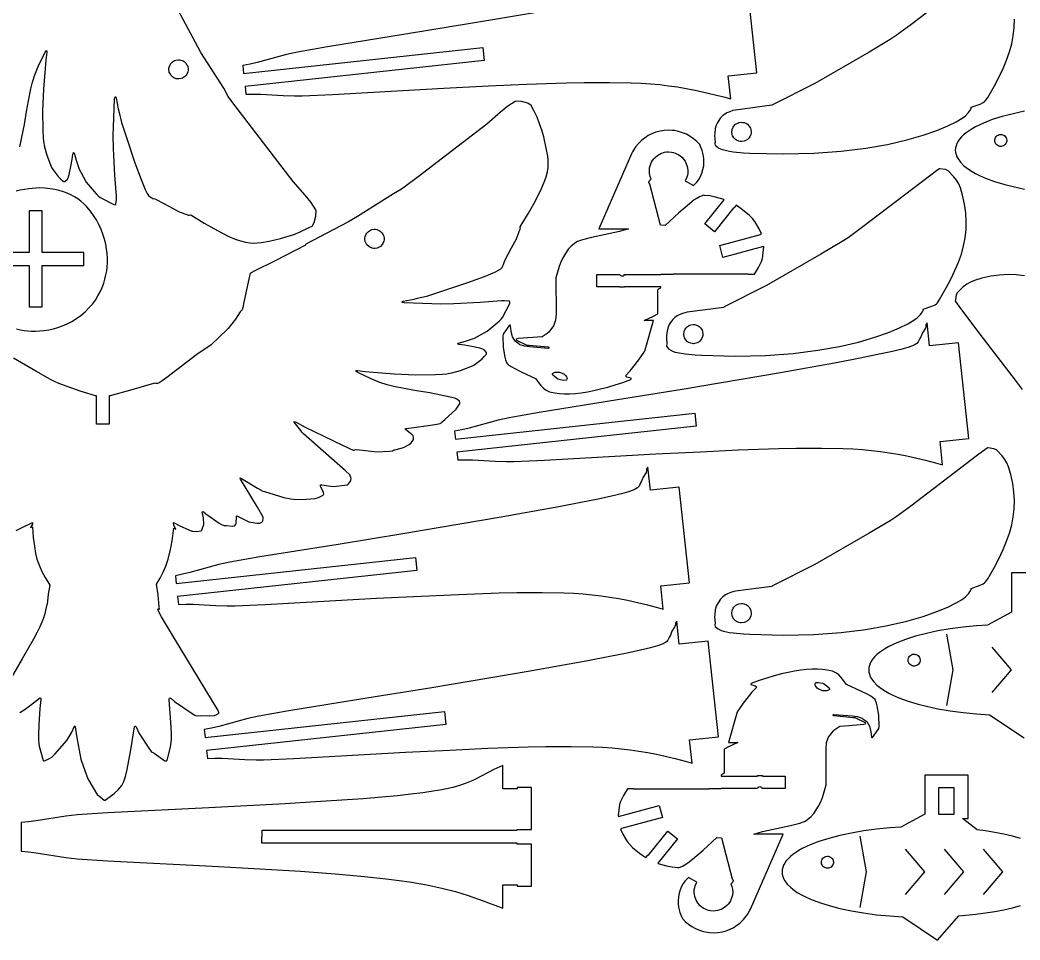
# Model space of a CAD drawing. Header units: millimetres. Extents: x 5 to 593, y 5 to 395.
# Drawn here: x 254.7 to 462.4, y 6.7 to 197.9 of the extents above; entities that cross this region are included whole.
import ezdxf

# ---------------------------------------------------------------- set-up
doc = ezdxf.new("R2010")
doc.units = ezdxf.units.MM
doc.layers.add('CUT', color=1, linetype='Continuous')
doc.layers.add('ENGRAVE', color=5, linetype='Continuous')

msp = doc.modelspace()

# ---------------------------------------------------------------- linework, layer by layer
at = {"layer": 'CUT'}
for points in [[(368.26, 200.53), (348.28, 197.15), (334.8, 194.94), (318.57, 192.33), (312.34, 191.24), (310.05, 190.73), (304.02, 189.07), (302.51, 188.72), (301, 188.43), (301.18, 186.79), (350.89, 192.18), (351.17, 189.51), (301.47, 184.11), (301.65, 182.47), (303.18, 182.52), (304.73, 182.5), (309.42, 182.24), (311.76, 182.15), (313.33, 182.16), (319.64, 182.43), (342.77, 183.72), (352.04, 184.19), (359.9, 184.55), (368.27, 184.84), (371.92, 184.91), (377.2, 184.94), (381.69, 184.86), (383.74, 184.77), (385.71, 184.64), (387.6, 184.47), (389.45, 184.25), (391.27, 183.98), (393.1, 183.67), (394.94, 183.31), (398.81, 182.43), (400.87, 181.91), (402.34, 181.49), (401.82, 186.3), (407.78, 186.95), (405.63, 206.83)], [(453.62, 207.48), (439.77, 196.9), (436.72, 194.65), (435.48, 193.85), (431.08, 191.23), (419.8, 184.72), (411, 180.3), (410.92, 180.18), (403.33, 179.18), (402.8, 179.06), (402.13, 178.85), (401.53, 178.59), (401.25, 178.43), (400.73, 178.05), (400.25, 177.57), (399.71, 176.81), (399.52, 176.46), (399.35, 176.07), (399.14, 175.32), (399.02, 174.29), (399, 173.87), (399.1, 172.54), (399.04, 172.28), (399.04, 172.15), (399.12, 171.9), (399.5, 171.53), (399.74, 171.35), (400.39, 171.04), (400.84, 170.89), (402.07, 170.64), (402.88, 170.52), (404.99, 170.33), (406.32, 170.25), (413.26, 170.07), (419.58, 170.21), (425.29, 170.63), (430.41, 171.26), (434.94, 172.06), (438.9, 172.98), (442.29, 173.96), (445.13, 174.96), (447.41, 175.91), (449.16, 176.77), (450.39, 177.49), (451.1, 178.01), (451.75, 178.67), (452.17, 179.25), (452.3, 179.56), (452.31, 179.78), (454.14, 180.43), (454.78, 180.73), (455.07, 180.94), (455.28, 181.14), (455.72, 181.8), (457.11, 184.23), (458.08, 186.07), (458.93, 187.84), (459.65, 189.57), (460.25, 191.27), (460.71, 192.96), (461.04, 194.64), (461.23, 196.33), (461.27, 198.05)], [(254.71, 171.57), (255.69, 176.16), (256.11, 178.91), (256.52, 181.12), (256.99, 183.59), (257.32, 185.01), (257.8, 186.53), (258.49, 188.21), (259.94, 191.24), (260.15, 191.5), (260.22, 191.53), (260.28, 191.4), (260.29, 191.2), (260.1, 189.57), (259.6, 183.55), (259.41, 179.05), (259.49, 175), (259.55, 173.51), (259.62, 172.65), (259.82, 171.56), (260.3, 169.79), (261.29, 167.28), (261.43, 167.02), (262.66, 165.36), (263.2, 164.84), (263.69, 164.41), (263.8, 164.37), (264.07, 164.36), (264.57, 164.84), (264.76, 165.13), (264.96, 165.76), (265.29, 167.44), (265.58, 168.94), (265.71, 170.02), (265.81, 170.29), (265.84, 170.37), (265.88, 170.38), (265.95, 170.24), (266.4, 168.74), (267.04, 166.88), (267.35, 166.26), (268.45, 164.22), (270.58, 161.76), (270.96, 161.36), (271.35, 161.03), (274.2, 159.56), (274.52, 159.52), (274.67, 159.62), (274.74, 160.62), (274.75, 161.26), (274.45, 165.68), (274.18, 171.17), (274.09, 173.9), (274.13, 175.71), (274.39, 181.46), (274.44, 181.8), (274.53, 181.95), (274.59, 181.98), (274.66, 181.88), (274.71, 181.69), (275.12, 179.42), (275.34, 178.7), (275.8, 176.57), (276.77, 173.67), (278.61, 168.25), (279.87, 164.76), (280.72, 162.66), (281.13, 161.86), (281.45, 161.4), (281.74, 161.15), (282.08, 160.96), (282.34, 160.84), (282.77, 160.73), (283.12, 160.56), (285.8, 159.16), (287.66, 158.12), (289.74, 157.36), (289.85, 157.34), (289.93, 157.37), (290.19, 157.38), (293.01, 155.68), (294.96, 154.57), (296.66, 153.66), (298.14, 152.94), (299.42, 152.39), (300.55, 152), (301.55, 151.73), (302.45, 151.59), (303.28, 151.54), (304.08, 151.57), (304.86, 151.66), (306.48, 151.96), (308.85, 152.49), (310.25, 152.89), (311.58, 153.34), (312.92, 153.88), (314.33, 154.55), (315.38, 155.09), (315.85, 155.8), (316.2, 157.11), (316.24, 158.28), (316.19, 158.44), (315.21, 159.97), (313.97, 161.48), (311.49, 164.33), (300.52, 178.58), (298.73, 180.96), (298, 182.01), (297.04, 183.7), (292.32, 191.17), (291.16, 193.2), (286.54, 201.9)], [(254.68, 54.03), (255.6, 54.58), (256.92, 55.55), (258.75, 56.96), (258.91, 57.07), (259.01, 57.06), (259.07, 56.88), (259.06, 56.67), (258.88, 54.83), (258.63, 51.43), (258.54, 49.28), (258.55, 48.33), (258.61, 47.6), (258.73, 46.97), (259.55, 44.03), (259.68, 43.95), (259.84, 43.92), (260.88, 44.41), (261.31, 44.68), (261.97, 45.35), (264.48, 48.15), (265.11, 49.2), (265.47, 49.88), (265.98, 51.05), (266.05, 51.16), (266.14, 51.22), (266.21, 51.01), (266.49, 49.14), (267.38, 44.28), (267.49, 43.88), (268.82, 40.19), (270.83, 36.85), (270.94, 36.79), (271, 36.81), (272.21, 35.81), (272.39, 35.76), (273.74, 36.75), (274.27, 37.18), (275.1, 37.91), (275.41, 38.24), (275.87, 38.82), (276.04, 39.1), (276.29, 39.63), (276.67, 40.71), (277.01, 42.16), (277.75, 46.21), (278.52, 51.01), (278.65, 51.16), (278.73, 51.14), (278.83, 51.02), (279.45, 49.62), (281.49, 46.59), (281.99, 45.92), (282.17, 45.77), (282.58, 45.54), (284.83, 43.98), (284.98, 43.96), (285.15, 43.98), (285.31, 44.08), (285.97, 46.77), (286.23, 48.38), (286.19, 49.63), (286.06, 51.98), (285.72, 56.66), (285.72, 56.81), (285.78, 57), (285.85, 57.01), (286.1, 56.88), (286.84, 56.31), (290.48, 53.79), (291.05, 53.42), (291.38, 53.27), (292.27, 53.34), (293.99, 53.32), (295.1, 53.38), (295.28, 53.42), (295.45, 53.49), (295.98, 53.76), (296.02, 53.83), (296.05, 54.02), (295.86, 54.38), (286.81, 69.39), (284.14, 73.88), (283.43, 75.17), (283.43, 75.32), (283.38, 75.51), (283.46, 75.47), (283.45, 75.54), (283.49, 75.56), (283.69, 75.49), (283.71, 75.54), (283.61, 75.98), (283.45, 78.45), (283.11, 80.65), (283.82, 81.89), (284.48, 83.13), (285.03, 84.41), (285.51, 85.84), (285.93, 87.56), (286.12, 88.56), (286.31, 89.67), (286.66, 92.31), (287.12, 92.09), (286.65, 92.85), (286.63, 93.48), (288.04, 92.71), (289.67, 92), (290.44, 91.7), (290.62, 91.67), (291.4, 91.64), (292.33, 91.75), (292.47, 91.87), (292.59, 92.06), (292.89, 93.03), (292.86, 94.44), (292.6, 95.61), (292.62, 95.7), (292.75, 95.77), (292.93, 95.66), (293.52, 95.14), (296.07, 93.37), (296.72, 92.99), (297.16, 92.83), (297.62, 92.86), (298.94, 92.73), (299.18, 92.76), (299.4, 92.92), (299.56, 93.11), (299.62, 93.3), (299.71, 94.73), (299.73, 94.81), (299.78, 94.86), (301.81, 93.82), (302.28, 93.64), (303.49, 93.38), (303.96, 93.33), (304.54, 93.37), (304.99, 93.55), (305.16, 93.76), (305.23, 94.43), (305.27, 94.57), (305.25, 94.62), (304.04, 96.67), (300.5, 102.5), (300.43, 102.65), (300.49, 102.75), (300.73, 102.65), (304.08, 100.61), (305.15, 100.01), (305.48, 99.94), (309.53, 98.67), (311.01, 98.39), (311.54, 98.32), (313.26, 98.23), (316.03, 98.48), (316.51, 98.57), (316.89, 98.71), (317.69, 99.15), (317.81, 99.46), (317.74, 99.71), (317.14, 101.05), (317.12, 101.19), (317.13, 101.25), (317.17, 101.29), (317.41, 101.28), (319.28, 101), (319.85, 100.99), (322.13, 101.21), (322.65, 101.31), (322.86, 101.41), (322.99, 101.53), (323.35, 102.06), (323.44, 102.26), (323.54, 102.65), (323.23, 103.41), (322.37, 104.23), (313.6, 111.93), (313.26, 112.28), (313.05, 112.61), (311.67, 114.35), (311.65, 114.41), (311.67, 114.46), (311.85, 114.42), (312.08, 114.32), (313.84, 113.38), (321.85, 109.51), (324.06, 108.47), (324.11, 108.51), (324.05, 108.57), (324.12, 108.6), (324.31, 108.58), (324.65, 108.62), (328.9, 108.17), (331.45, 108.32), (332.1, 108.39), (332.34, 108.48), (334.2, 109.01), (334.67, 109.22), (335.55, 109.69), (335.99, 110.05), (336.2, 110.32), (336.44, 110.74), (336.46, 111.24), (336.42, 111.49), (336.14, 111.79), (334.83, 112.78), (334.75, 112.88), (334.77, 112.99), (336.05, 113.13), (339.97, 113.68), (341.3, 113.9), (342.02, 114.07), (342.16, 114.14), (342.41, 114.43), (342.97, 114.9), (345.33, 117.02), (346.04, 118.08), (346.09, 118.17), (346.11, 118.42), (346.03, 118.69), (345.43, 119.11), (345.05, 119.3), (344.43, 119.48), (339.84, 120.45), (337.09, 120.87), (334.88, 121.28), (332.41, 121.75), (330.99, 122.08), (329.47, 122.57), (327.79, 123.26), (324.76, 124.7), (324.5, 124.92), (324.47, 124.99), (324.6, 125.04), (324.8, 125.05), (326.43, 124.86), (332.45, 124.37), (336.95, 124.17), (341, 124.25), (342.49, 124.32), (343.35, 124.39), (344.44, 124.58), (346.21, 125.06), (348.72, 126.06), (348.98, 126.2), (350.64, 127.42), (351.16, 127.96), (351.59, 128.45), (351.63, 128.56), (351.64, 128.83), (351.16, 129.34), (350.87, 129.53), (350.24, 129.72), (348.56, 130.06), (347.06, 130.35), (345.98, 130.48), (345.71, 130.57), (345.63, 130.61), (345.62, 130.64), (345.76, 130.71), (347.26, 131.16), (349.12, 131.81), (349.74, 132.11), (351.78, 133.21), (354.24, 135.35), (354.64, 135.72), (354.97, 136.11), (356.44, 138.96), (356.48, 139.29), (356.38, 139.44), (355.38, 139.51), (354.74, 139.51), (350.32, 139.22), (344.83, 138.94), (342.1, 138.86), (340.29, 138.89), (334.54, 139.15), (334.2, 139.2), (334.05, 139.3), (334.02, 139.36), (334.12, 139.42), (334.31, 139.48), (336.58, 139.88), (337.3, 140.1), (339.43, 140.57), (342.33, 141.53), (347.75, 143.37), (351.24, 144.63), (353.34, 145.49), (354.14, 145.89), (354.6, 146.22), (354.85, 146.5), (355.04, 146.84), (355.16, 147.1), (355.27, 147.53), (355.44, 147.89), (356.84, 150.57), (357.88, 152.42), (358.64, 154.51), (358.66, 154.61), (358.63, 154.7), (358.62, 154.95), (360.32, 157.77), (361.43, 159.72), (362.34, 161.42), (363.06, 162.9), (363.61, 164.19), (364, 165.32), (364.27, 166.32), (364.41, 167.22), (364.46, 168.05), (364.43, 168.84), (364.34, 169.63), (364.04, 171.24), (363.51, 173.62), (363.11, 175.01), (362.66, 176.35), (362.12, 177.68), (361.45, 179.1), (360.91, 180.14), (360.2, 180.61), (358.89, 180.96), (357.72, 181), (357.56, 180.95), (356.03, 179.98), (354.52, 178.73), (351.67, 176.25), (337.42, 165.29), (335.04, 163.5), (333.99, 162.76), (332.3, 161.81), (324.83, 157.09), (322.8, 155.92), (314.1, 151.3), (314.04, 151.25), (314.02, 151.13), (307.76, 147.88), (303.48, 145.78), (302.63, 145.29), (302.57, 145.22), (302.31, 144.4), (301.25, 139.27), (301, 138.18), (300.85, 137.7), (300.48, 137.26), (299.51, 135.76), (297.94, 133.8), (295.92, 131.81), (294.8, 130.74), (294.41, 130.41), (291.47, 128.38), (285.24, 123.62), (284.25, 122.9), (283.63, 122.48), (283.27, 122.38), (282.92, 122.35), (282.76, 122.4), (282.46, 122.33), (277.99, 121.02), (273.43, 119.77), (273.23, 119.77), (273.23, 113.89), (270.63, 113.89), (270.63, 119.77), (270.43, 119.77), (267.25, 120.77), (264.54, 121.72), (262.83, 122.38), (261.91, 122.79), (261.07, 123.22), (258.05, 124.92), (253.39, 127.66)], [(463.4, 178.95), (460.98, 178.43), (458.73, 177.84), (456.68, 177.19), (454.83, 176.48), (453.22, 175.71), (452.5, 175.3), (451.84, 174.89), (451.26, 174.47), (450.73, 174.04), (450.28, 173.6), (449.89, 173.15), (449.57, 172.7), (449.32, 172.24), (449.14, 171.78), (449.04, 171.32), (449, 170.86), (449.04, 170.4), (449.14, 169.94), (449.32, 169.48), (449.57, 169.02), (450.07, 168.35), (450.73, 167.68), (451.26, 167.25), (452.16, 166.62), (453.22, 166.01), (453.99, 165.62), (455.27, 165.06), (457.17, 164.36), (459.28, 163.72), (460.98, 163.29), (463.4, 162.77)], [(254.03, 133.7), (254.81, 133.53), (255.59, 133.4), (257.12, 133.26), (257.97, 133.25), (258.85, 133.28), (259.76, 133.37), (260.7, 133.52), (261.66, 133.73), (262.62, 134), (263.59, 134.35), (264.56, 134.77), (265.52, 135.27), (266.46, 135.85), (267.38, 136.52), (268.27, 137.28), (269.06, 138.07), (269.76, 138.88), (270.38, 139.71), (270.92, 140.57), (271.38, 141.43), (271.78, 142.3), (272.11, 143.18), (272.38, 144.05), (272.59, 144.92), (272.74, 145.78), (272.84, 146.62), (272.89, 147.44), (272.89, 148.38), (272.83, 149.35), (272.71, 150.34), (272.53, 151.35), (272.28, 152.36), (271.96, 153.38), (271.58, 154.39), (271.13, 155.39), (270.61, 156.36), (270.01, 157.3), (269.35, 158.2), (268.61, 159.06), (268, 159.67), (267.37, 160.23), (266.72, 160.73), (266.04, 161.18), (265.32, 161.58), (264.56, 161.92), (263.76, 162.22), (262.89, 162.47), (261.96, 162.67), (260.97, 162.82), (259.89, 162.93), (258.74, 163), (256.59, 162.83), (255.67, 162.71), (254.8, 162.55), (253.95, 162.35)], [(463.36, 144.77), (461.67, 144.95), (459.95, 145), (458.2, 144.9), (456.39, 144.65), (454.52, 144.24), (452.98, 143.79), (452.15, 143.43), (451.4, 143), (450.66, 142.43), (449.44, 141.27), (449.2, 140.76), (449.02, 139.72), (449, 139.49), (449.03, 139.41), (450.05, 137.98), (454.12, 132.6), (461.43, 123.07), (462.9, 121.11)], [(253.95, 91.85), (255.21, 92.41), (257.32, 93.5), (257.31, 93.12), (256.94, 92.43), (257.3, 92.59), (257.49, 90.38), (257.71, 88.57), (257.97, 87.04), (258.26, 85.85), (258.75, 84.45), (259.26, 83.33), (259.97, 82.02), (260.92, 80.47), (260.59, 78.6), (260.39, 76.41), (260.3, 76.41), (259.81, 74.32), (259.59, 73.59), (259.29, 72.78), (258.87, 71.83), (258.29, 70.66), (257.51, 69.2), (255.19, 65.12), (248.92, 54.48)], [(469.6, 83), (460.64, 83), (460.64, 74.84), (455.65, 72.15), (453.43, 72), (450.65, 71.74), (447.96, 71.38), (445.4, 70.95), (442.98, 70.43), (440.73, 69.84), (438.68, 69.19), (436.83, 68.48), (435.22, 67.71), (434.5, 67.3), (433.84, 66.89), (433.26, 66.47), (432.73, 66.04), (432.28, 65.6), (431.89, 65.15), (431.57, 64.7), (431.32, 64.24), (431.14, 63.78), (431.04, 63.32), (431, 62.86), (431.04, 62.4), (431.14, 61.94), (431.32, 61.48), (431.57, 61.02), (432.07, 60.35), (432.73, 59.68), (433.26, 59.25), (434.16, 58.62), (435.22, 58.01), (435.99, 57.62), (437.27, 57.06), (439.17, 56.36), (441.28, 55.72), (442.98, 55.29), (445.4, 54.77), (447.96, 54.34), (450.65, 53.98), (453.43, 53.71), (456.08, 53.54), (463.32, 48.72)], [(462.52, 27.84), (460.86, 28.29), (459.09, 28.7), (457.23, 29.06), (455.3, 29.38), (453.53, 29.62), (450.51, 31.99), (451.64, 32), (451.64, 40.96), (451.64, 41), (451.6, 41), (442.64, 41), (442.64, 32.84), (437.65, 30.15), (435.43, 30), (432.65, 29.74), (429.96, 29.38), (427.4, 28.95), (424.98, 28.43), (422.73, 27.84), (420.68, 27.19), (418.83, 26.48), (417.22, 25.71), (416.5, 25.3), (415.84, 24.89), (415.26, 24.47), (414.73, 24.04), (414.28, 23.6), (413.89, 23.15), (413.57, 22.7), (413.32, 22.24), (413.14, 21.78), (413.04, 21.32), (413, 20.86), (413.04, 20.4), (413.14, 19.94), (413.32, 19.48), (413.57, 19.02), (414.07, 18.35), (414.73, 17.68), (415.26, 17.25), (416.16, 16.62), (417.22, 16.01), (417.99, 15.62), (419.27, 15.06), (421.17, 14.36), (423.28, 13.72), (424.98, 13.29), (427.4, 12.77), (429.96, 12.34), (432.65, 11.98), (435.43, 11.71), (438.08, 11.54), (445.32, 6.72), (449.76, 11.71), (453.29, 12.06), (455.3, 12.34), (457.23, 12.66), (459.09, 13.02), (460.86, 13.43), (462.52, 13.87)]]:
    msp.add_lwpolyline(points, dxfattribs=at)
for points in [[(286.68, 185.89), (286.47, 186.03), (286.1, 186.38), (285.83, 186.82), (285.73, 187.06), (285.65, 187.59), (285.66, 187.87), (285.71, 188.13), (285.9, 188.61), (286.04, 188.83), (286.39, 189.2), (286.83, 189.47), (287.07, 189.56), (287.6, 189.64), (287.87, 189.63), (288.14, 189.58), (288.62, 189.39), (288.83, 189.25), (289.2, 188.9), (289.47, 188.46), (289.57, 188.22), (289.65, 187.69), (289.64, 187.42), (289.59, 187.15), (289.4, 186.67), (289.26, 186.46), (288.91, 186.09), (288.47, 185.82), (288.23, 185.73), (287.7, 185.64), (287.43, 185.65), (287.16, 185.7)], [(402.59, 174.64), (402.66, 175.17), (402.86, 175.65), (403, 175.86), (403.36, 176.22), (403.81, 176.48), (404.05, 176.57), (404.59, 176.64), (404.86, 176.62), (405.12, 176.57), (405.6, 176.36), (405.81, 176.22), (406.17, 175.86), (406.43, 175.42), (406.51, 175.17), (406.59, 174.64), (406.57, 174.37), (406.51, 174.1), (406.31, 173.63), (406.17, 173.41), (405.81, 173.05), (405.36, 172.79), (405.12, 172.71), (404.59, 172.64), (404.31, 172.65), (404.05, 172.71), (403.58, 172.91), (403.36, 173.05), (403, 173.41), (402.74, 173.86), (402.66, 174.1)], [(409.2, 150.75), (409.18, 150.83), (400.72, 148.56), (400.06, 151.06), (408.51, 153.33), (408.5, 153.41), (408.73, 153.47), (408.24, 154.51), (407.79, 155.34), (407.35, 156.01), (406.84, 156.64), (406.23, 157.27), (405.47, 157.93), (404.52, 158.67), (403.51, 159.4), (403.08, 158.87), (403.02, 158.92), (398.95, 153.9), (396.94, 155.52), (401.01, 160.55), (400.94, 160.6), (400.24, 160.81), (398.93, 161.16), (398.01, 161.33), (396.87, 161.46), (396.74, 161.52), (395.84, 161.16), (395.18, 160.77), (394.78, 160.5), (393.79, 159.72), (391.59, 157.82), (388.73, 155.21), (387.75, 155.26), (385.52, 163.8), (385.42, 163.97), (385.37, 164.13), (385.39, 164.37), (385.45, 164.53), (385.61, 164.7), (385.82, 164.81), (385.61, 165.37), (385.48, 165.97), (385.45, 166.59), (385.51, 167.2), (385.6, 167.6), (385.73, 167.98), (385.9, 168.36), (386.11, 168.71), (386.35, 169.04), (386.63, 169.34), (387.12, 169.76), (387.47, 169.98), (387.84, 170.16), (388.59, 170.41), (388.99, 170.47), (389.4, 170.5), (390.04, 170.46), (390.44, 170.37), (390.84, 170.25), (391.54, 169.9), (391.88, 169.67), (392.19, 169.41), (392.63, 168.93), (392.86, 168.59), (393.05, 168.23), (393.32, 167.49), (393.4, 167.09), (393.44, 166.68), (393.42, 166.03), (393.35, 165.63), (393.24, 165.23), (392.91, 164.5), (394.64, 163.5), (395.33, 164.21), (395.73, 164.77), (396.08, 165.39), (396.37, 166.06), (396.59, 166.8), (396.73, 167.56), (396.78, 168.35), (396.75, 169.14), (396.63, 169.97), (396.41, 170.79), (396.1, 171.61), (395.91, 172.02), (395.3, 172.66), (394.64, 173.23), (393.93, 173.72), (393.16, 174.14), (392.36, 174.48), (391.53, 174.74), (390.69, 174.91), (390.26, 174.96), (389.39, 175), (388.52, 174.95), (387.66, 174.81), (386.82, 174.58), (385.99, 174.27), (385.23, 173.88), (384.84, 173.64), (384.15, 173.15), (383.8, 172.86), (383.18, 172.24), (382.63, 171.58), (382.37, 171.22), (381.94, 170.48), (381.73, 170.08), (374.95, 154.5), (381.09, 154.49), (379.25, 153.97), (373.41, 152.69), (371.53, 152.23), (370.53, 151.87), (370.16, 151.69), (369.22, 150.89), (368.58, 150.25), (367.6, 148.71), (367.11, 147.8), (366.73, 146.71), (366.04, 144.29), (366.06, 136.85), (365.93, 135.49), (365.69, 134.68), (365.56, 134.36), (364.54, 133.03), (364.24, 132.77), (363.2, 132.04), (361.26, 131.93), (358.23, 131.69), (357.91, 131.62), (357.8, 131.5), (357.86, 131.37), (360, 130.34), (360.4, 130.35), (364.41, 129.96), (364.56, 129.88), (364.59, 129.8), (364.56, 129.72), (364.41, 129.63), (360.55, 129.96), (359.59, 130.09), (358.56, 130.38), (358.49, 130.48), (358.31, 130.62), (357.58, 131.13), (357.03, 132.06), (356.94, 132.33), (356.73, 133.22), (356.6, 134.38), (356.56, 134.45), (356.46, 134.5), (356.4, 134.46), (355.22, 132.79), (355.09, 132.58), (355, 132.21), (355.06, 129.81), (355.44, 127.84), (355.57, 127.29), (355.76, 126.76), (355.89, 126.54), (356.11, 126.33), (356.77, 125.87), (357.48, 125.45), (358.81, 124.8), (361.8, 123.43), (362.4, 122.56), (362.9, 121.93), (363.37, 121.44), (363.87, 121.06), (364.13, 120.9), (364.72, 120.66), (365.05, 120.56), (365.81, 120.41), (366.79, 120.29), (367.83, 120.23), (368.93, 120.24), (370.08, 120.31), (371.3, 120.44), (372.58, 120.64), (373.92, 120.9), (375.33, 121.23), (376.8, 121.62), (378.34, 122.07), (379.95, 122.6), (381.63, 123.19), (381.7, 123.34), (381.66, 123.44), (380.78, 123.71), (380.6, 123.8), (380.46, 123.94), (381.49, 124.99), (383.27, 127.28), (384.19, 128.59), (384.36, 128.89), (384.59, 129.39), (386.31, 135.47), (384.37, 135.48), (386.31, 136.38), (387.19, 136.84), (387.19, 141.85), (387.49, 142.07), (387.72, 142.14), (387.84, 142.24), (387.86, 142.43), (380.28, 142.43), (380.28, 142.35), (379.28, 142.35), (379.28, 142.43), (374.52, 142.43), (374.52, 145.03), (379.28, 145.03), (379.28, 145.09), (379.31, 144.97), (379.43, 144.83), (379.59, 144.74), (379.77, 144.71), (380.02, 144.76), (380.2, 144.89), (380.28, 145.05), (380.28, 145.02), (387.86, 145.02), (387.86, 145.1), (390.4, 145.1), (390.4, 145.14), (405.95, 145.14), (405.96, 145.09), (407.32, 145.09), (408.14, 146.46), (408.49, 147.14), (408.74, 147.74), (408.92, 148.32), (409.04, 148.91), (409.12, 149.56)], [(459.67, 172.72), (459.61, 172.48), (459.51, 172.25), (459.37, 172.06), (459.19, 171.89), (458.98, 171.76), (458.75, 171.67), (458.51, 171.63), (458.26, 171.64), (458.03, 171.7), (457.8, 171.8), (457.6, 171.94), (457.44, 172.12), (457.31, 172.33), (457.22, 172.56), (457.18, 172.8), (457.19, 173.04), (457.24, 173.28), (457.34, 173.5), (457.49, 173.7), (457.67, 173.87), (457.87, 174), (458.1, 174.09), (458.35, 174.13), (458.59, 174.12), (458.83, 174.06), (459.05, 173.96), (459.25, 173.82), (459.42, 173.64), (459.55, 173.43), (459.63, 173.2), (459.67, 172.96)], [(442.31, 137.78), (444.14, 138.43), (444.78, 138.73), (445.07, 138.94), (445.28, 139.14), (445.72, 139.8), (447.11, 142.23), (448.08, 144.07), (448.93, 145.84), (449.65, 147.57), (450.25, 149.27), (450.71, 150.96), (451.04, 152.64), (451.23, 154.33), (451.27, 156.05), (451.17, 157.8), (450.92, 159.61), (450.52, 161.48), (450.06, 163.02), (449.71, 163.85), (449.27, 164.6), (448.71, 165.34), (447.54, 166.56), (446.99, 166.81), (445.81, 167), (445.73, 166.99), (445.4, 166.78), (443.62, 165.48), (429.77, 154.9), (426.72, 152.65), (425.48, 151.85), (421.08, 149.23), (409.8, 142.72), (401, 138.3), (400.92, 138.18), (393.33, 137.18), (392.8, 137.06), (392.13, 136.85), (391.53, 136.59), (391.25, 136.43), (390.73, 136.05), (390.25, 135.57), (389.71, 134.81), (389.52, 134.46), (389.35, 134.07), (389.14, 133.32), (389.02, 132.29), (389, 131.87), (389.1, 130.54), (389.04, 130.28), (389.04, 130.15), (389.12, 129.9), (389.5, 129.53), (389.74, 129.35), (390.39, 129.04), (390.84, 128.89), (392.07, 128.64), (392.88, 128.52), (394.99, 128.33), (396.32, 128.25), (403.26, 128.07), (409.58, 128.21), (415.29, 128.63), (420.41, 129.26), (424.94, 130.06), (428.9, 130.98), (432.29, 131.96), (435.13, 132.96), (437.41, 133.91), (439.16, 134.77), (440.39, 135.49), (441.1, 136.01), (441.75, 136.67), (442.17, 137.25), (442.3, 137.56)], [(268, 146.91), (268, 149.61), (259.35, 149.61), (259.35, 158.26), (256.65, 158.26), (256.65, 149.61), (248, 149.61), (248, 146.91), (256.65, 146.91), (256.65, 138.26), (259.35, 138.26), (259.35, 146.91)], [(330.11, 151.45), (329.97, 151.23), (329.62, 150.86), (329.18, 150.59), (328.94, 150.5), (328.41, 150.41), (328.13, 150.43), (327.87, 150.47), (327.39, 150.66), (327.17, 150.8), (326.8, 151.15), (326.53, 151.59), (326.44, 151.84), (326.36, 152.37), (326.37, 152.64), (326.42, 152.9), (326.61, 153.38), (326.75, 153.6), (327.1, 153.97), (327.54, 154.24), (327.78, 154.33), (328.31, 154.41), (328.58, 154.4), (328.85, 154.35), (329.33, 154.16), (329.54, 154.03), (329.91, 153.67), (330.18, 153.24), (330.27, 152.99), (330.36, 152.46), (330.35, 152.19), (330.3, 151.93)], [(345, 112.43), (345.18, 110.79), (394.89, 116.18), (395.17, 113.51), (345.47, 108.11), (345.65, 106.47), (347.18, 106.52), (348.73, 106.5), (353.42, 106.24), (355.76, 106.15), (357.33, 106.16), (363.64, 106.43), (386.77, 107.72), (396.04, 108.19), (403.9, 108.55), (412.27, 108.84), (415.92, 108.91), (421.2, 108.94), (425.69, 108.86), (427.74, 108.77), (429.71, 108.64), (431.6, 108.47), (433.45, 108.25), (435.27, 107.98), (437.1, 107.67), (438.94, 107.31), (442.81, 106.43), (444.87, 105.91), (446.34, 105.49), (445.82, 110.3), (451.78, 110.95), (449.63, 130.83), (443.66, 130.19), (443.14, 135), (442.85, 134.58), (442.87, 134.19), (442.77, 133.89), (442.15, 132.92), (441.83, 132.09), (441.62, 131.73), (441.3, 131.04), (441, 130.67), (440.67, 130.45), (440.09, 130.19), (439.13, 129.86), (437.68, 129.46), (435.62, 128.97), (432.85, 128.36), (429.24, 127.63), (424.68, 126.76), (412.26, 124.53), (392.28, 121.15), (378.8, 118.94), (362.57, 116.33), (356.34, 115.24), (354.05, 114.73), (348.02, 113.07), (346.51, 112.72)], [(392.59, 132.64), (392.66, 133.17), (392.86, 133.65), (393, 133.86), (393.36, 134.22), (393.81, 134.48), (394.05, 134.57), (394.59, 134.64), (394.86, 134.62), (395.12, 134.57), (395.6, 134.36), (395.81, 134.22), (396.17, 133.86), (396.43, 133.42), (396.51, 133.17), (396.59, 132.64), (396.57, 132.37), (396.51, 132.1), (396.31, 131.63), (396.17, 131.41), (395.81, 131.05), (395.36, 130.79), (395.12, 130.71), (394.59, 130.64), (394.31, 130.65), (394.05, 130.71), (393.58, 130.91), (393.36, 131.05), (393, 131.41), (392.74, 131.86), (392.66, 132.1)], [(368.17, 123.04), (367.63, 122.98), (366.72, 123.17), (366.46, 123.26), (366.01, 123.6), (365.4, 124.12), (365.33, 124.33), (365.35, 124.43), (365.52, 124.6), (365.88, 124.72), (366.58, 124.75), (366.81, 124.7), (367.67, 124.35), (367.92, 124.15), (368.12, 123.94), (368.26, 123.72), (368.35, 123.5), (368.34, 123.23), (368.25, 123.09)], [(452.31, 79.78), (454.14, 80.43), (454.78, 80.73), (455.07, 80.94), (455.28, 81.14), (455.72, 81.8), (457.11, 84.23), (458.08, 86.07), (458.93, 87.84), (459.65, 89.57), (460.25, 91.27), (460.71, 92.96), (461.04, 94.64), (461.23, 96.33), (461.27, 98.05), (461.17, 99.8), (460.92, 101.61), (460.52, 103.48), (460.06, 105.02), (459.71, 105.85), (459.27, 106.6), (458.71, 107.34), (457.54, 108.56), (456.99, 108.81), (455.81, 109), (455.73, 108.99), (455.4, 108.78), (453.62, 107.48), (439.77, 96.9), (436.72, 94.65), (435.48, 93.85), (431.08, 91.23), (419.8, 84.72), (411, 80.3), (410.92, 80.18), (403.33, 79.18), (402.8, 79.06), (402.13, 78.85), (401.53, 78.59), (401.25, 78.43), (400.73, 78.05), (400.25, 77.57), (399.71, 76.81), (399.52, 76.46), (399.35, 76.07), (399.14, 75.32), (399.02, 74.29), (399, 73.87), (399.1, 72.54), (399.04, 72.28), (399.04, 72.15), (399.12, 71.9), (399.5, 71.53), (399.74, 71.35), (400.39, 71.04), (400.84, 70.89), (402.07, 70.64), (402.88, 70.52), (404.99, 70.33), (406.32, 70.25), (413.26, 70.07), (419.58, 70.21), (425.29, 70.63), (430.41, 71.26), (434.94, 72.06), (438.9, 72.98), (442.29, 73.96), (445.13, 74.96), (447.41, 75.91), (449.16, 76.77), (450.39, 77.49), (451.1, 78.01), (451.75, 78.67), (452.17, 79.25), (452.3, 79.56)], [(287, 82.43), (287.18, 80.79), (336.89, 86.18), (337.17, 83.51), (287.47, 78.11), (287.65, 76.47), (289.18, 76.52), (290.73, 76.5), (295.42, 76.24), (297.76, 76.15), (299.33, 76.16), (305.64, 76.43), (328.77, 77.72), (338.04, 78.19), (345.9, 78.55), (354.27, 78.84), (357.92, 78.91), (363.2, 78.94), (367.69, 78.86), (369.74, 78.77), (371.71, 78.64), (373.6, 78.47), (375.45, 78.25), (377.27, 77.98), (379.1, 77.67), (380.94, 77.31), (384.81, 76.43), (386.87, 75.91), (388.34, 75.49), (387.82, 80.3), (393.78, 80.95), (391.63, 100.83), (385.66, 100.19), (385.14, 105), (384.85, 104.58), (384.87, 104.19), (384.77, 103.89), (384.15, 102.92), (383.83, 102.09), (383.62, 101.73), (383.3, 101.04), (383, 100.67), (382.67, 100.45), (382.09, 100.19), (381.13, 99.86), (379.68, 99.46), (377.62, 98.97), (374.85, 98.36), (371.24, 97.63), (366.68, 96.76), (354.26, 94.53), (334.28, 91.15), (320.8, 88.94), (304.57, 86.33), (298.34, 85.24), (296.05, 84.73), (290.02, 83.07), (288.51, 82.72)], [(402.59, 74.64), (402.66, 75.17), (402.86, 75.65), (403, 75.86), (403.36, 76.22), (403.81, 76.48), (404.05, 76.57), (404.59, 76.64), (404.86, 76.62), (405.12, 76.57), (405.6, 76.36), (405.81, 76.22), (406.17, 75.86), (406.43, 75.42), (406.51, 75.17), (406.59, 74.64), (406.57, 74.37), (406.51, 74.1), (406.31, 73.63), (406.17, 73.41), (405.81, 73.05), (405.36, 72.79), (405.12, 72.71), (404.59, 72.64), (404.31, 72.65), (404.05, 72.71), (403.58, 72.91), (403.36, 73.05), (403, 73.41), (402.74, 73.86), (402.66, 74.1)], [(293, 50.43), (293.18, 48.79), (342.89, 54.18), (343.17, 51.51), (293.47, 46.11), (293.65, 44.47), (295.18, 44.52), (296.73, 44.5), (301.42, 44.24), (303.76, 44.15), (305.33, 44.16), (311.64, 44.43), (334.77, 45.72), (344.04, 46.19), (351.9, 46.55), (360.27, 46.84), (363.92, 46.91), (369.2, 46.94), (373.69, 46.86), (375.74, 46.77), (377.71, 46.64), (379.6, 46.47), (381.45, 46.25), (383.27, 45.98), (385.1, 45.67), (386.94, 45.31), (390.81, 44.43), (392.87, 43.91), (394.34, 43.49), (393.82, 48.3), (399.78, 48.95), (397.63, 68.83), (391.66, 68.19), (391.14, 73), (390.85, 72.58), (390.87, 72.19), (390.77, 71.89), (390.15, 70.92), (389.83, 70.09), (389.62, 69.73), (389.3, 69.04), (389, 68.67), (388.67, 68.45), (388.09, 68.19), (387.13, 67.86), (385.68, 67.46), (383.62, 66.97), (380.85, 66.36), (377.24, 65.63), (372.68, 64.76), (360.26, 62.53), (340.28, 59.15), (326.8, 56.94), (310.57, 54.33), (304.34, 53.24), (302.05, 52.73), (296.02, 51.07), (294.51, 50.72)], [(441.67, 64.72), (441.61, 64.48), (441.51, 64.25), (441.37, 64.06), (441.19, 63.89), (440.98, 63.76), (440.75, 63.67), (440.51, 63.63), (440.26, 63.64), (440.03, 63.7), (439.8, 63.8), (439.6, 63.94), (439.44, 64.12), (439.31, 64.33), (439.22, 64.56), (439.18, 64.8), (439.19, 65.04), (439.24, 65.28), (439.34, 65.5), (439.49, 65.7), (439.67, 65.87), (439.87, 66), (440.1, 66.09), (440.35, 66.13), (440.59, 66.12), (440.83, 66.06), (441.05, 65.96), (441.25, 65.82), (441.42, 65.64), (441.55, 65.43), (441.63, 65.2), (441.67, 64.96)], [(379, 32.49), (379.02, 32.4), (387.48, 34.67), (388.15, 32.17), (379.69, 29.9), (379.71, 29.82), (379.47, 29.76), (379.96, 28.72), (380.41, 27.89), (380.85, 27.22), (381.36, 26.59), (381.97, 25.96), (382.73, 25.3), (383.68, 24.56), (384.69, 23.83), (385.12, 24.36), (385.19, 24.31), (389.26, 29.33), (391.26, 27.71), (387.2, 22.68), (387.26, 22.63), (387.96, 22.42), (389.28, 22.07), (390.19, 21.9), (391.33, 21.77), (391.47, 21.71), (392.36, 22.07), (393.02, 22.46), (393.42, 22.73), (394.41, 23.51), (396.61, 25.41), (399.47, 28.02), (400.46, 27.97), (402.68, 19.43), (402.78, 19.27), (402.83, 19.1), (402.82, 18.86), (402.75, 18.7), (402.59, 18.53), (402.38, 18.42), (402.6, 17.86), (402.72, 17.26), (402.76, 16.65), (402.7, 16.03), (402.61, 15.63), (402.47, 15.25), (402.3, 14.87), (402.09, 14.52), (401.85, 14.19), (401.57, 13.89), (401.08, 13.47), (400.73, 13.25), (400.37, 13.07), (399.62, 12.82), (399.21, 12.76), (398.8, 12.73), (398.16, 12.78), (397.76, 12.86), (397.37, 12.98), (396.66, 13.33), (396.32, 13.56), (396.01, 13.82), (395.58, 14.3), (395.35, 14.64), (395.15, 15), (394.88, 15.74), (394.8, 16.15), (394.76, 16.55), (394.79, 17.2), (394.86, 17.6), (394.97, 18), (395.29, 18.73), (393.56, 19.73), (392.88, 19.02), (392.47, 18.46), (392.12, 17.84), (391.84, 17.17), (391.62, 16.43), (391.48, 15.67), (391.42, 14.88), (391.45, 14.09), (391.57, 13.26), (391.79, 12.44), (392.1, 11.62), (392.3, 11.21), (392.9, 10.57), (393.56, 10), (394.28, 9.51), (395.04, 9.09), (395.84, 8.75), (396.67, 8.49), (397.51, 8.32), (397.95, 8.27), (398.82, 8.23), (399.69, 8.28), (400.55, 8.42), (401.39, 8.65), (402.21, 8.96), (402.98, 9.35), (403.36, 9.59), (404.06, 10.08), (404.4, 10.38), (405.02, 10.99), (405.57, 11.65), (405.83, 12.01), (406.27, 12.75), (406.47, 13.15), (413.26, 28.73), (407.12, 28.74), (408.95, 29.26), (414.79, 30.54), (416.68, 31), (417.67, 31.36), (418.04, 31.54), (418.98, 32.34), (419.63, 32.98), (420.6, 34.52), (421.09, 35.43), (421.47, 36.52), (422.16, 38.94), (422.14, 46.38), (422.27, 47.74), (422.51, 48.55), (422.64, 48.87), (423.67, 50.2), (423.96, 50.46), (425, 51.19), (426.94, 51.3), (429.97, 51.54), (430.3, 51.61), (430.4, 51.73), (430.34, 51.86), (428.21, 52.89), (427.81, 52.89), (423.79, 53.27), (423.64, 53.35), (423.62, 53.43), (423.64, 53.52), (423.79, 53.6), (427.66, 53.27), (428.61, 53.14), (429.65, 52.85), (429.71, 52.75), (429.89, 52.61), (430.63, 52.1), (431.17, 51.17), (431.26, 50.9), (431.48, 50.01), (431.6, 48.86), (431.64, 48.79), (431.75, 48.73), (431.81, 48.77), (432.98, 50.44), (433.11, 50.66), (433.2, 51.02), (433.14, 53.42), (432.77, 55.4), (432.63, 55.94), (432.45, 56.48), (432.32, 56.69), (432.09, 56.9), (431.43, 57.36), (430.72, 57.78), (429.39, 58.43), (426.41, 59.8), (425.8, 60.67), (425.31, 61.3), (424.83, 61.79), (424.33, 62.17), (424.07, 62.33), (423.48, 62.57), (423.15, 62.67), (422.39, 62.82), (421.41, 62.94), (420.37, 63), (419.28, 62.99), (418.12, 62.92), (416.9, 62.79), (415.63, 62.59), (414.28, 62.33), (412.88, 62.01), (411.4, 61.61), (409.86, 61.16), (408.25, 60.63), (406.58, 60.04), (406.51, 59.89), (406.54, 59.79), (407.42, 59.52), (407.61, 59.43), (407.74, 59.29), (406.72, 58.24), (404.94, 55.95), (404.02, 54.64), (403.84, 54.34), (403.62, 53.84), (401.89, 47.76), (403.83, 47.75), (401.89, 46.85), (401.01, 46.39), (401.01, 41.38), (400.72, 41.16), (400.49, 41.09), (400.36, 40.99), (400.34, 40.8), (407.92, 40.8), (407.93, 40.88), (408.92, 40.88), (408.93, 40.8), (413.68, 40.8), (413.68, 38.2), (408.93, 38.2), (408.92, 38.14), (408.89, 38.26), (408.78, 38.4), (408.62, 38.49), (408.44, 38.52), (408.18, 38.47), (408.01, 38.34), (407.93, 38.18), (407.92, 38.21), (400.35, 38.21), (400.34, 38.13), (397.81, 38.13), (397.8, 38.09), (382.25, 38.09), (382.25, 38.14), (380.89, 38.14), (380.06, 36.77), (379.71, 36.09), (379.46, 35.49), (379.28, 34.91), (379.17, 34.32), (379.09, 33.67)], [(420.03, 60.2), (420.58, 60.25), (421.48, 60.06), (421.74, 59.97), (422.2, 59.63), (422.81, 59.11), (422.87, 58.9), (422.85, 58.8), (422.68, 58.63), (422.32, 58.51), (421.62, 58.48), (421.39, 58.53), (420.53, 58.88), (420.28, 59.08), (420.08, 59.3), (419.94, 59.51), (419.86, 59.73), (419.86, 60), (419.96, 60.14)], [(355, 43), (353.12, 42.16), (349.46, 40.21), (348.76, 39.89), (347.4, 39.32), (346.05, 38.84), (344.64, 38.44), (342.33, 37.93), (340.58, 37.64), (338.38, 37.31), (335.94, 37), (333.15, 36.69), (329.88, 36.39), (326.02, 36.07), (316.1, 35.4), (309.81, 35.03), (293.98, 34.17), (272.89, 33.14), (266.58, 32.73), (264.25, 32.46), (258.07, 31.46), (256.53, 31.27), (255, 31.16), (255, 25.16), (256.53, 25.04), (258.07, 24.85), (264.25, 23.86), (266.58, 23.59), (272.89, 23.18), (294.68, 22.09), (304.57, 21.53), (313.02, 20.99), (320.2, 20.46), (326.25, 19.93), (331.33, 19.37), (335.61, 18.8), (339.24, 18.18), (342.38, 17.5), (345.18, 16.77), (347.8, 15.95), (350.93, 14.86), (355, 13.32), (355, 18.16), (358, 18.16), (358, 17.91), (361, 17.91), (361, 26.66), (358, 26.66), (357.99, 26.81), (304.99, 26.81), (305, 29.51), (357.99, 29.51), (358, 29.66), (361, 29.66), (360.98, 38.36), (360.9, 38.41), (358, 38.41), (358, 38.16), (355, 38.16)], [(448.69, 32.8), (445.59, 32.8), (445.59, 38.4), (448.69, 38.4)], [(423.67, 22.72), (423.61, 22.48), (423.51, 22.25), (423.37, 22.06), (423.19, 21.89), (422.98, 21.76), (422.75, 21.67), (422.51, 21.63), (422.26, 21.64), (422.03, 21.7), (421.8, 21.8), (421.6, 21.94), (421.44, 22.12), (421.31, 22.33), (421.22, 22.56), (421.18, 22.8), (421.19, 23.04), (421.24, 23.28), (421.34, 23.5), (421.49, 23.7), (421.67, 23.87), (421.87, 24), (422.1, 24.09), (422.35, 24.13), (422.59, 24.12), (422.83, 24.06), (423.05, 23.96), (423.25, 23.82), (423.42, 23.64), (423.55, 23.43), (423.63, 23.2), (423.67, 22.96)]]:
    msp.add_lwpolyline(points, close=True, dxfattribs=at)
at = {"layer": 'ENGRAVE'}
for points in [[(447.16, 70.27), (448.51, 62.86), (447.16, 55.45)], [(456.59, 67.57), (460.63, 62.86), (456.59, 58.15)], [(429.16, 28.27), (430.51, 20.86), (429.16, 13.45)], [(438.59, 25.57), (442.63, 20.86), (438.59, 16.15)], [(446.67, 25.57), (450.71, 20.86), (446.67, 16.15)], [(454.75, 25.57), (458.79, 20.86), (454.75, 16.15)]]:
    msp.add_lwpolyline(points, dxfattribs=at)

doc.saveas('drawing.dxf')
